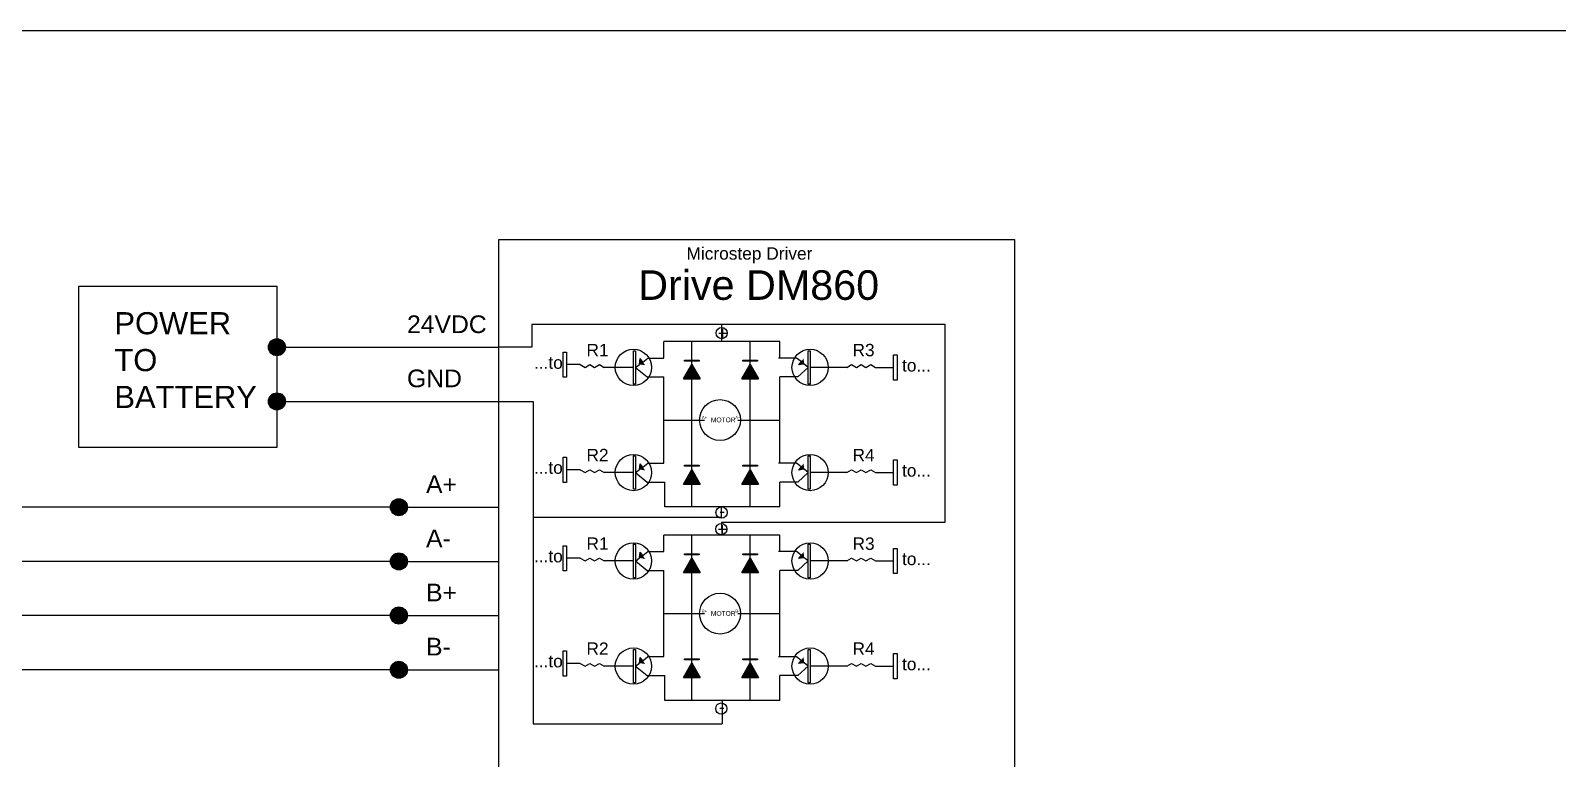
# Model space of a CAD drawing. Header units: millimetres. Extents: x 1 to 623, y -49 to 60.
# Drawn here: x 331.73 to 343.91, y 29.43 to 35.24 of the extents above; entities that cross this region are included whole.
import ezdxf

# ---------------------------------------------------------------- set-up
doc = ezdxf.new("R2010")
doc.units = ezdxf.units.MM
doc.header["$LTSCALE"] = 0.1
doc.styles.get("Standard").update_dxf_attribs({"font": 'arial.ttf'})

msp = doc.modelspace()

# ---------------------------------------------------------------- hatches: boundary and pattern name
h = msp.add_hatch(color=256)
h.dxf.hatch_style = 1
h.paths.add_polyline_path([(333.761, 32.713, 1), (333.625, 32.713, 1)])
h = msp.add_hatch(color=256)
h.dxf.hatch_style = 1
h.paths.add_polyline_path([(336.592, 32.622), (336.586, 32.576), (336.632, 32.569), (336.612, 32.595)])
h = msp.add_hatch(color=256)
h.dxf.hatch_style = 1
h.paths.add_polyline_path([(336.937, 32.46), (337.004, 32.46), (337.071, 32.46), (337.004, 32.576)])
h = msp.add_hatch(color=256)
h.dxf.hatch_style = 1
h.paths.add_polyline_path([(337.403, 32.46), (337.47, 32.46), (337.537, 32.46), (337.47, 32.576)])
h = msp.add_hatch(color=256)
h.dxf.hatch_style = 1
h.paths.add_polyline_path([(337.854, 32.572), (337.9, 32.578), (337.896, 32.623), (337.875, 32.598)])
h = msp.add_hatch(color=256)
h.dxf.hatch_style = 1
h.paths.add_polyline_path([(333.761, 32.281, 1), (333.625, 32.281, 1)])
h = msp.add_hatch(color=256)
h.dxf.hatch_style = 1
h.paths.add_polyline_path([(336.592, 31.783), (336.586, 31.737), (336.632, 31.73), (336.612, 31.756)])
h = msp.add_hatch(color=256)
h.dxf.hatch_style = 1
h.paths.add_polyline_path([(336.937, 31.621), (337.004, 31.621), (337.071, 31.621), (337.004, 31.738)])
h = msp.add_hatch(color=256)
h.dxf.hatch_style = 1
h.paths.add_polyline_path([(337.403, 31.621), (337.47, 31.621), (337.537, 31.621), (337.47, 31.738)])
h = msp.add_hatch(color=256)
h.dxf.hatch_style = 1
h.paths.add_polyline_path([(337.854, 31.733), (337.9, 31.739), (337.896, 31.785), (337.875, 31.759)])
h = msp.add_hatch(color=256)
h.dxf.hatch_style = 1
h.paths.add_polyline_path([(334.734, 31.436, 1), (334.598, 31.436, 1)])
h = msp.add_hatch(color=256)
h.dxf.hatch_style = 1
h.paths.add_polyline_path([(334.734, 31.004, 1), (334.598, 31.004, 1)])
h = msp.add_hatch(color=256)
h.dxf.hatch_style = 1
h.paths.add_polyline_path([(336.592, 31.077), (336.586, 31.031), (336.632, 31.024), (336.612, 31.05)])
h = msp.add_hatch(color=256)
h.dxf.hatch_style = 1
h.paths.add_polyline_path([(337.854, 31.027), (337.9, 31.033), (337.896, 31.079), (337.875, 31.053)])
h = msp.add_hatch(color=256)
h.dxf.hatch_style = 1
h.paths.add_polyline_path([(336.937, 30.915), (337.004, 30.915), (337.071, 30.915), (337.004, 31.031)])
h = msp.add_hatch(color=256)
h.dxf.hatch_style = 1
h.paths.add_polyline_path([(337.403, 30.915), (337.47, 30.915), (337.537, 30.915), (337.47, 31.031)])
h = msp.add_hatch(color=256)
h.dxf.hatch_style = 1
h.paths.add_polyline_path([(334.734, 30.572, 1), (334.598, 30.572, 1)])
h = msp.add_hatch(color=256)
h.dxf.hatch_style = 1
h.paths.add_polyline_path([(336.592, 30.238), (336.586, 30.192), (336.632, 30.185), (336.612, 30.211)])
h = msp.add_hatch(color=256)
h.dxf.hatch_style = 1
h.paths.add_polyline_path([(337.854, 30.188), (337.9, 30.194), (337.896, 30.24), (337.875, 30.214)])
h = msp.add_hatch(color=256)
h.dxf.hatch_style = 1
h.paths.add_polyline_path([(334.734, 30.139, 1), (334.598, 30.139, 1)])
h = msp.add_hatch(color=256)
h.dxf.hatch_style = 1
h.paths.add_polyline_path([(336.937, 30.076), (337.004, 30.076), (337.071, 30.076), (337.004, 30.193)])
h = msp.add_hatch(color=256)
h.dxf.hatch_style = 1
h.paths.add_polyline_path([(337.403, 30.076), (337.47, 30.076), (337.537, 30.076), (337.47, 30.193)])

# ---------------------------------------------------------------- linework, layer by layer
for p, q in [((335.727, 32.898), (335.727, 32.713)), ((335.727, 32.898), (337.243, 32.898)), ((337.243, 32.759), (337.243, 32.898)), ((337.243, 32.898), (339.024, 32.898)), ((339.024, 32.898), (339.024, 31.315)), ((333.693, 32.713), (335.463, 32.713)), ((334.666, 32.713), (335.463, 32.713)), ((335.727, 32.713), (335.463, 32.713)), ((337.705, 32.759), (336.781, 32.759)), ((336.781, 32.627), (336.781, 32.759)), ((337.004, 32.576), (337.004, 32.759)), ((337.47, 32.576), (337.47, 32.759)), ((337.705, 32.627), (337.705, 32.759)), ((336.114, 32.574), (336.005, 32.574)), ((336.114, 32.574), (336.152, 32.552)), ((336.152, 32.552), (336.19, 32.574)), ((336.19, 32.574), (336.228, 32.552)), ((336.228, 32.552), (336.266, 32.574)), ((336.266, 32.574), (336.304, 32.552)), ((336.538, 32.552), (336.304, 32.552)), ((336.553, 32.551), (336.586, 32.576)), ((336.554, 32.552), (336.647, 32.476)), ((336.586, 32.576), (336.592, 32.622)), ((336.612, 32.595), (336.592, 32.622)), ((336.612, 32.595), (336.654, 32.627)), ((336.654, 32.627), (336.781, 32.627)), ((336.937, 32.46), (337.004, 32.576)), ((337.004, 32.576), (337.071, 32.46)), ((337.403, 32.46), (337.47, 32.576)), ((337.47, 32.576), (337.537, 32.46)), ((337.839, 32.627), (337.696, 32.627)), ((337.875, 32.598), (337.839, 32.627)), ((337.849, 32.476), (337.932, 32.552)), ((337.875, 32.598), (337.854, 32.572)), ((337.9, 32.578), (337.854, 32.572)), ((337.932, 32.552), (337.9, 32.578)), ((338.241, 32.552), (337.948, 32.552)), ((338.241, 32.552), (338.279, 32.574)), ((338.279, 32.574), (338.317, 32.552)), ((338.317, 32.552), (338.355, 32.574)), ((338.355, 32.574), (338.393, 32.552)), ((338.393, 32.552), (338.431, 32.574)), ((338.431, 32.574), (338.469, 32.552)), ((338.469, 32.552), (338.614, 32.552)), ((336.647, 32.476), (336.781, 32.476)), ((336.781, 31.788), (336.781, 32.476)), ((336.937, 32.46), (337.004, 32.46)), ((337.004, 32.46), (337.071, 32.46)), ((337.004, 31.771), (337.004, 32.46)), ((337.403, 32.46), (337.47, 32.46)), ((337.47, 32.46), (337.537, 32.46)), ((337.47, 31.771), (337.47, 32.46)), ((337.849, 32.476), (337.705, 32.476)), ((337.705, 31.788), (337.705, 32.476)), ((333.693, 32.281), (335.463, 32.281)), ((334.666, 32.281), (335.463, 32.281)), ((335.463, 32.281), (335.737, 32.281)), ((335.737, 32.281), (335.737, 31.358)), ((336.781, 32.132), (337.104, 32.132)), ((337.372, 32.132), (337.705, 32.132)), ((337.004, 31.738), (337.004, 31.921)), ((337.47, 31.738), (337.47, 31.921)), ((336.114, 31.735), (336.005, 31.735)), ((336.114, 31.735), (336.152, 31.713)), ((336.152, 31.713), (336.19, 31.735)), ((336.19, 31.735), (336.228, 31.713)), ((336.228, 31.713), (336.266, 31.735)), ((336.266, 31.735), (336.304, 31.713)), ((336.538, 31.713), (336.304, 31.713)), ((336.553, 31.712), (336.586, 31.737)), ((336.554, 31.713), (336.647, 31.637)), ((336.586, 31.737), (336.592, 31.783)), ((336.612, 31.756), (336.592, 31.783)), ((336.612, 31.756), (336.654, 31.788)), ((336.654, 31.788), (336.781, 31.788)), ((336.937, 31.621), (337.004, 31.738)), ((337.004, 31.738), (337.071, 31.621)), ((337.403, 31.621), (337.47, 31.738)), ((337.47, 31.738), (337.537, 31.621)), ((337.839, 31.788), (337.696, 31.788)), ((337.875, 31.759), (337.839, 31.788)), ((337.849, 31.637), (337.932, 31.713)), ((337.875, 31.759), (337.854, 31.733)), ((337.9, 31.739), (337.854, 31.733)), ((337.932, 31.713), (337.9, 31.739)), ((338.241, 31.713), (337.948, 31.713)), ((338.241, 31.713), (338.279, 31.735)), ((338.279, 31.735), (338.317, 31.713)), ((338.317, 31.713), (338.355, 31.735)), ((338.355, 31.735), (338.393, 31.713)), ((338.393, 31.713), (338.431, 31.735)), ((338.431, 31.735), (338.469, 31.713)), ((338.469, 31.713), (338.614, 31.713)), ((336.647, 31.637), (336.789, 31.637)), ((336.789, 31.438), (336.789, 31.637)), ((336.937, 31.621), (337.004, 31.621)), ((337.004, 31.621), (337.071, 31.621)), ((337.004, 31.438), (337.004, 31.621)), ((337.403, 31.621), (337.47, 31.621)), ((337.47, 31.621), (337.537, 31.621)), ((337.47, 31.438), (337.47, 31.621)), ((337.849, 31.637), (337.705, 31.637)), ((337.705, 31.438), (337.705, 31.637)), ((337.705, 31.438), (336.789, 31.438)), ((337.24, 31.358), (337.24, 31.438)), ((334.666, 31.436), (327.708, 31.436)), ((334.666, 31.436), (335.463, 31.436)), ((335.737, 31.358), (337.24, 31.358)), ((335.737, 31.358), (335.737, 29.706)), ((339.024, 31.315), (337.24, 31.315)), ((337.24, 31.315), (337.243, 31.214)), ((339.024, 31.315), (339.024, 31.315)), ((337.705, 31.214), (336.781, 31.214)), ((336.781, 31.082), (336.781, 31.214)), ((337.004, 31.031), (337.004, 31.214)), ((337.47, 31.031), (337.47, 31.214)), ((337.705, 31.082), (337.705, 31.214)), ((336.586, 31.031), (336.592, 31.077)), ((336.612, 31.05), (336.592, 31.077)), ((336.612, 31.05), (336.654, 31.082)), ((336.654, 31.082), (336.781, 31.082)), ((337.839, 31.082), (337.696, 31.082)), ((337.875, 31.053), (337.839, 31.082)), ((334.666, 31.004), (328.268, 31.004)), ((334.666, 31.004), (335.463, 31.004)), ((336.114, 31.029), (336.005, 31.029)), ((336.114, 31.029), (336.152, 31.007)), ((336.114, 31.029), (336.152, 31.007)), ((336.152, 31.007), (336.19, 31.029)), ((336.152, 31.007), (336.19, 31.029)), ((336.19, 31.029), (336.228, 31.007)), ((336.19, 31.029), (336.228, 31.007)), ((336.228, 31.007), (336.266, 31.029)), ((336.228, 31.007), (336.266, 31.029)), ((336.266, 31.029), (336.304, 31.007)), ((336.266, 31.029), (336.304, 31.007)), ((336.538, 31.007), (336.304, 31.007)), ((336.553, 31.006), (336.586, 31.031)), ((336.554, 31.007), (336.647, 30.931)), ((336.937, 30.915), (337.004, 31.031)), ((337.004, 31.031), (337.071, 30.915)), ((337.403, 30.915), (337.47, 31.031)), ((337.47, 31.031), (337.537, 30.915)), ((337.849, 30.931), (337.932, 31.007)), ((337.875, 31.053), (337.854, 31.027)), ((337.9, 31.033), (337.854, 31.027)), ((337.932, 31.007), (337.9, 31.033)), ((338.241, 31.007), (337.948, 31.007)), ((338.241, 31.007), (337.948, 31.007)), ((338.241, 31.007), (338.279, 31.029)), ((338.241, 31.007), (338.279, 31.029)), ((338.279, 31.029), (338.317, 31.007)), ((338.279, 31.029), (338.317, 31.007)), ((338.317, 31.007), (338.355, 31.029)), ((338.317, 31.007), (338.355, 31.029)), ((338.355, 31.029), (338.393, 31.007)), ((338.355, 31.029), (338.393, 31.007)), ((338.393, 31.007), (338.431, 31.029)), ((338.393, 31.007), (338.431, 31.029)), ((338.431, 31.029), (338.469, 31.007)), ((338.431, 31.029), (338.469, 31.007)), ((338.469, 31.007), (338.614, 31.007)), ((336.647, 30.931), (336.781, 30.931)), ((336.781, 30.244), (336.781, 30.931)), ((336.937, 30.915), (337.004, 30.915)), ((337.004, 30.915), (337.071, 30.915)), ((337.004, 30.226), (337.004, 30.915)), ((337.403, 30.915), (337.47, 30.915)), ((337.47, 30.915), (337.537, 30.915)), ((337.47, 30.226), (337.47, 30.915)), ((337.849, 30.931), (337.705, 30.931)), ((337.705, 30.243), (337.705, 30.931)), ((336.781, 30.587), (337.104, 30.587)), ((337.372, 30.587), (337.705, 30.587)), ((334.666, 30.572), (328.839, 30.572)), ((334.666, 30.572), (335.463, 30.572)), ((337.004, 30.193), (337.004, 30.376)), ((337.47, 30.193), (337.47, 30.376)), ((336.586, 30.192), (336.592, 30.238)), ((336.612, 30.211), (336.592, 30.238)), ((336.612, 30.211), (336.654, 30.244)), ((336.654, 30.244), (336.781, 30.244)), ((337.839, 30.243), (337.696, 30.243)), ((337.875, 30.214), (337.839, 30.243)), ((334.666, 30.139), (329.399, 30.139)), ((334.666, 30.139), (335.463, 30.139)), ((336.114, 30.19), (336.005, 30.19)), ((336.114, 30.19), (336.152, 30.168)), ((336.114, 30.19), (336.152, 30.168)), ((336.152, 30.168), (336.19, 30.19)), ((336.152, 30.168), (336.19, 30.19)), ((336.19, 30.19), (336.228, 30.168)), ((336.19, 30.19), (336.228, 30.168)), ((336.228, 30.168), (336.266, 30.19)), ((336.228, 30.168), (336.266, 30.19)), ((336.266, 30.19), (336.304, 30.168)), ((336.266, 30.19), (336.304, 30.168)), ((336.538, 30.168), (336.304, 30.168)), ((336.553, 30.167), (336.586, 30.192)), ((336.554, 30.168), (336.647, 30.093)), ((336.937, 30.076), (337.004, 30.193)), ((337.004, 30.193), (337.071, 30.076)), ((337.403, 30.076), (337.47, 30.193)), ((337.47, 30.193), (337.537, 30.076)), ((337.849, 30.092), (337.932, 30.168)), ((337.875, 30.214), (337.854, 30.188)), ((337.9, 30.194), (337.854, 30.188)), ((337.932, 30.168), (337.9, 30.194)), ((338.241, 30.168), (337.948, 30.168)), ((338.241, 30.168), (337.948, 30.168)), ((338.241, 30.168), (338.279, 30.19)), ((338.241, 30.168), (338.279, 30.19)), ((338.279, 30.19), (338.317, 30.168)), ((338.279, 30.19), (338.317, 30.168)), ((338.317, 30.168), (338.355, 30.19)), ((338.317, 30.168), (338.355, 30.19)), ((338.355, 30.19), (338.393, 30.168)), ((338.355, 30.19), (338.393, 30.168)), ((338.393, 30.168), (338.431, 30.19)), ((338.393, 30.168), (338.431, 30.19)), ((338.431, 30.19), (338.469, 30.168)), ((338.431, 30.19), (338.469, 30.168)), ((338.469, 30.168), (338.614, 30.168)), ((336.647, 30.093), (336.789, 30.093)), ((336.789, 29.893), (336.789, 30.093)), ((336.937, 30.076), (337.004, 30.076)), ((337.004, 30.076), (337.071, 30.076)), ((337.004, 29.893), (337.004, 30.076)), ((337.403, 30.076), (337.47, 30.076)), ((337.47, 30.076), (337.537, 30.076)), ((337.47, 29.893), (337.47, 30.076)), ((337.849, 30.092), (337.705, 30.092)), ((337.705, 29.893), (337.705, 30.092)), ((337.705, 29.893), (336.789, 29.893)), ((337.247, 29.893), (337.247, 29.706)), ((335.737, 29.706), (337.247, 29.706))]:
    msp.add_line(p, q)
at = {"ltscale": 0.13}
msp.add_lwpolyline([(318.347, 35.241), (356.846, 35.241), (356.846, 3.237), (318.347, 3.237)], close=True, dxfattribs=at)
for points in [[(335.463, 33.574), (339.579, 33.574), (339.579, 24.578), (335.463, 24.578)], [(332.112, 33.201), (333.693, 33.201), (333.693, 31.912), (332.112, 31.912)], [(335.976, 32.674), (336.005, 32.674), (336.005, 32.473), (335.976, 32.473)], [(336.554, 32.418), (336.538, 32.418), (336.538, 32.685), (336.554, 32.685)], [(337.932, 32.685), (337.948, 32.685), (337.948, 32.418), (337.932, 32.418)], [(336.946, 32.61), (337.062, 32.61), (337.062, 32.601), (336.946, 32.601)], [(337.412, 32.61), (337.528, 32.61), (337.528, 32.601), (337.412, 32.601)], [(338.614, 32.652), (338.643, 32.652), (338.643, 32.451), (338.614, 32.451)], [(335.976, 31.836), (336.005, 31.836), (336.005, 31.634), (335.976, 31.634)], [(336.554, 31.579), (336.538, 31.579), (336.538, 31.846), (336.554, 31.846)], [(337.932, 31.846), (337.948, 31.846), (337.948, 31.579), (337.932, 31.579)], [(338.614, 31.814), (338.643, 31.814), (338.643, 31.612), (338.614, 31.612)], [(336.946, 31.771), (337.062, 31.771), (337.062, 31.763), (336.946, 31.763)], [(337.412, 31.771), (337.528, 31.771), (337.528, 31.763), (337.412, 31.763)], [(335.976, 31.129), (336.005, 31.129), (336.005, 30.928), (335.976, 30.928)], [(336.554, 30.873), (336.538, 30.873), (336.538, 31.14), (336.554, 31.14)], [(337.932, 31.14), (337.948, 31.14), (337.948, 30.873), (337.932, 30.873)], [(338.614, 31.107), (338.643, 31.107), (338.643, 30.906), (338.614, 30.906)], [(336.946, 31.065), (337.062, 31.065), (337.062, 31.056), (336.946, 31.056)], [(337.412, 31.065), (337.528, 31.065), (337.528, 31.056), (337.412, 31.056)], [(335.976, 30.291), (336.005, 30.291), (336.005, 30.089), (335.976, 30.089)], [(336.554, 30.034), (336.538, 30.034), (336.538, 30.301), (336.554, 30.301)], [(336.946, 30.226), (337.062, 30.226), (337.062, 30.218), (336.946, 30.218)], [(337.412, 30.226), (337.528, 30.226), (337.528, 30.218), (337.412, 30.218)], [(337.932, 30.301), (337.948, 30.301), (337.948, 30.034), (337.932, 30.034)], [(338.614, 30.269), (338.643, 30.269), (338.643, 30.067), (338.614, 30.067)]]:
    msp.add_lwpolyline(points, close=True)
for centre, radius in [((333.693, 32.713), 0.068), ((337.242, 32.826), 0.0448), ((336.538, 32.552), 0.145), ((337.948, 32.552), 0.145), ((333.693, 32.281), 0.068), ((337.229, 32.132), 0.163), ((336.538, 31.713), 0.145), ((337.948, 31.713), 0.145), ((334.666, 31.436), 0.068), ((337.241, 31.394), 0.0448), ((337.239, 31.261), 0.0448), ((334.666, 31.004), 0.068), ((336.538, 31.007), 0.145), ((337.948, 31.007), 0.145), ((337.229, 30.587), 0.163), ((334.666, 30.572), 0.068), ((336.538, 30.168), 0.145), ((337.948, 30.168), 0.145), ((334.666, 30.139), 0.068), ((337.239, 29.829), 0.0448)]:
    msp.add_circle(centre, radius)

# ---------------------------------------------------------------- texts
at = {"attachment_point": 1}
for s, width, gutter_width, heights, insert, char_height in [('{\\fArial|b0|i0|c163|p34;Microstep Driver}', 1.24583, 0.494, [0], (336.961, 33.511), 0.09884), ('{\\fArial|b0|i0|c163|p34;Drive DM860}', 2.19115, 1.179, [0], (336.576, 33.327), 0.23589), ('{\\fArial|b0|i0|c163|p34;POWER TO BATTERY}', 0.25677, 0.882, [0], (332.396, 32.993), 0.17649), ('{\\fArial|b0|i0|c163|p34;24VDC}', 0.20541, 0.706, [0.141], (334.731, 32.967), 0.14119), ('{\\fArial|b0|i0|c163|p34;+}', 0.14379, 0.494, [0], (337.21, 32.876), 0.09884), ('{\\fArial|b0|i0|c163|p34;R1}', 0.14379, 0.494, [0], (336.163, 32.74), 0.09884), ('{\\fArial|b0|i0|c163|p34;R3}', 0.14379, 0.494, [0], (338.286, 32.74), 0.09884), ('{\\fArial|b0|i0|c163|p34;GND}', 0.20541, 0.706, [0.141], (334.731, 32.535), 0.14119), ('{\\fArial|b0|i0|c163|p34;...to}', 0.14379, 0.494, [0], (335.744, 32.64), 0.09884), ('{\\fArial|b0|i0|c163|p34;to...}', 0.14379, 0.494, [0], (338.681, 32.618), 0.09884), ('{\\fArial|b0|i0|c163|p34;A+}', 0.03512, 0.121, [0], (337.084, 32.164), 0.02414), ('{\\fArial|b0|i0|c163|p34;MOTOR}', 0.05513, 0.189, [0.0379], (337.156, 32.152), 0.03789), ('{\\fArial|b0|i0|c163|p34;A-}', 0.03512, 0.121, [0], (337.351, 32.164), 0.02414), ('{\\fArial|b0|i0|c163|p34;R2}', 0.14379, 0.494, [0], (336.163, 31.902), 0.09884), ('{\\fArial|b0|i0|c163|p34;R4}', 0.14379, 0.494, [0], (338.286, 31.902), 0.09884), ('{\\fArial|b0|i0|c163|p34;A+}', 0.20541, 0.706, [0], (334.883, 31.69), 0.14119), ('{\\fArial|b0|i0|c163|p34;...to}', 0.14379, 0.494, [0], (335.744, 31.802), 0.09884), ('{\\fArial|b0|i0|c163|p34;to...}', 0.14379, 0.494, [0], (338.681, 31.779), 0.09884), ('{\\fArial|b0|i0|c163|p34;-}', 0.14379, 0.494, [0], (337.223, 31.456), 0.09884), ('{\\fArial|b0|i0|c163|p34;A-}', 0.20541, 0.706, [0], (334.883, 31.258), 0.14119), ('{\\fArial|b0|i0|c163|p34;R1}', 0.14379, 0.494, [0], (336.163, 31.195), 0.09884), ('{\\fArial|b0|i0|c163|p34;+}', 0.14379, 0.494, [0], (337.208, 31.311), 0.09884), ('{\\fArial|b0|i0|c163|p34;R3}', 0.14379, 0.494, [0], (338.286, 31.195), 0.09884), ('{\\fArial|b0|i0|c163|p34;...to}', 0.14379, 0.494, [0], (335.744, 31.095), 0.09884), ('{\\fArial|b0|i0|c163|p34;to...}', 0.14379, 0.494, [0], (338.681, 31.073), 0.09884), ('{\\fArial|b0|i0|c163|p34;B+}', 0.20541, 0.706, [0], (334.883, 30.826), 0.14119), ('{\\fArial|b0|i0|c163|p34;B+}', 0.03512, 0.121, [0], (337.084, 30.619), 0.02414), ('{\\fArial|b0|i0|c163|p34;MOTOR}', 0.05513, 0.189, [0.0379], (337.156, 30.607), 0.03789), ('{\\fArial|b0|i0|c163|p34;B-}', 0.03512, 0.121, [0], (337.351, 30.619), 0.02414), ('{\\fArial|b0|i0|c163|p34;B-}', 0.20541, 0.706, [0], (334.883, 30.394), 0.14119), ('{\\fArial|b0|i0|c163|p34;R2}', 0.14379, 0.494, [0], (336.163, 30.357), 0.09884), ('{\\fArial|b0|i0|c163|p34;R4}', 0.14379, 0.494, [0], (338.286, 30.357), 0.09884), ('{\\fArial|b0|i0|c163|p34;...to}', 0.14379, 0.494, [0], (335.744, 30.257), 0.09884), ('{\\fArial|b0|i0|c163|p34;to...}', 0.14379, 0.494, [0], (338.681, 30.234), 0.09884), ('{\\fArial|b0|i0|c163|p34;-}', 0.14379, 0.494, [0], (337.221, 29.891), 0.09884)]:
    msp.add_mtext_dynamic_manual_height_columns(s, width=width, gutter_width=gutter_width, heights=heights, dxfattribs=dict(at, insert=insert, char_height=char_height))

doc.saveas('drawing.dxf')
